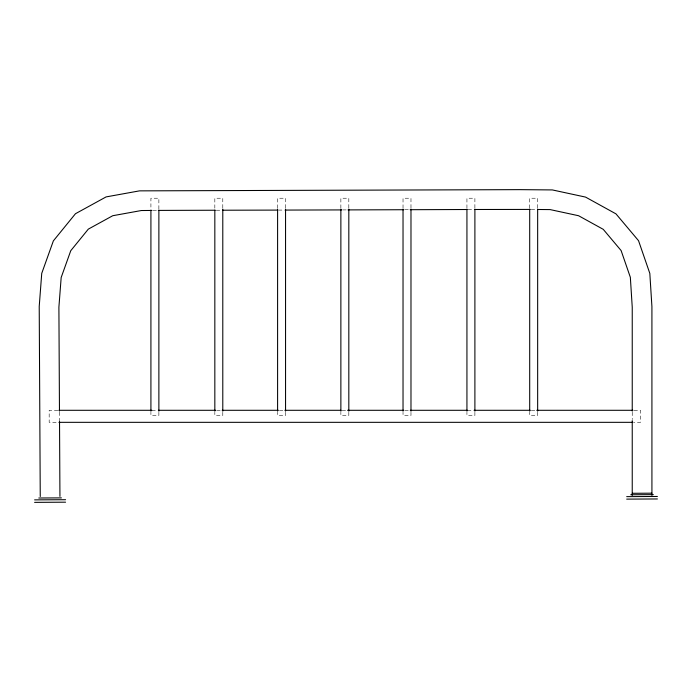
<?xml version="1.0" encoding="UTF-8"?>
<svg xmlns="http://www.w3.org/2000/svg" width="692" height="692" viewBox="0 0 692 692"><rect width="100%" height="100%" fill="white"/><g stroke="black" fill="none" stroke-linecap="round" stroke-linejoin="round"><path stroke-width="0.52" stroke-dasharray="3.46 2.59" d="M152.993 210.446L157.222 210.42M342.73 209.918L346.943 209.901M404.889 209.719L409.102 209.711M468.121 209.512L474.444 209.494M278.452 210.091L284.775 210.074M216.285 210.238L221.552 210.23M57.825 410.295L49.175 410.295L49.175 422.328L57.825 422.328M151.877 410.295L157.283 410.295M216.734 410.295L221.059 410.295M279.438 410.295L283.763 410.295M342.142 410.295L346.467 410.295M404.846 410.295L409.171 410.295M467.55 410.295L472.956 410.295M531.335 410.295L536.732 410.295M634.036 410.295L640.515 410.295L640.515 422.328L634.036 422.328M531.248 209.434L536.499 209.477M59.477 412.147L59.529 421.627M632.237 412.207L632.237 419.586M537.658 207.955L537.658 198.223L529.7 198.223L529.7 207.955M537.658 412.276L537.658 415.52L529.7 415.52L529.7 412.276M474.894 207.955L474.894 198.223L466.936 198.223L466.936 207.955M474.894 412.276L474.894 415.52L466.936 415.52L466.936 412.276M410.979 207.955L410.979 198.223L403.029 198.223L403.029 207.955M410.979 412.276L410.979 415.52L403.029 415.52L403.029 412.276M348.82 207.955L348.82 198.223L340.871 198.223L340.871 207.955M348.82 412.276L348.82 415.52L340.871 415.52L340.871 412.276M285.554 207.955L285.554 198.223L277.596 198.223L277.596 207.955M285.554 412.276L285.554 415.52L277.596 415.52L277.596 412.276M222.789 207.955L222.789 198.223L214.831 198.223L214.831 209.036M222.789 412.276L222.789 415.52L214.831 415.52L214.831 412.276M158.875 209.036L158.875 198.223L150.917 198.223L150.917 209.036M158.875 412.276L158.875 415.52L150.917 415.52L150.917 412.276"/><path stroke-width="1.04" d="M151.929 210.454L141.341 210.532L112.761 215.714L88.316 229.13L70.766 250.694L61.173 277.509L58.898 307.17L59.469 411.1M158.286 210.411L215.238 210.238M632.203 493.292L651.89 493.18M38.795 498.006L61.398 497.885M630.741 494.771L653.343 494.65M34.6 499.875L65.584 499.711M626.692 496.64L657.4 496.475M34.6 502.357L65.584 502.184M626.684 499.122L657.4 498.958M341.675 209.918L285.831 210.074M347.998 209.901L403.834 209.728M410.148 209.702L467.065 209.512M474.444 209.494L530.202 209.425M277.405 210.1L222.608 210.221M58.898 410.295L151.877 410.295M158.364 410.295L215.662 410.295M222.141 410.295L278.357 410.295M284.844 410.295L341.061 410.295M347.548 410.295L403.765 410.295M410.252 410.295L467.55 410.295M474.037 410.295L530.254 410.295M536.732 410.295L632.955 410.295M58.898 422.328L632.955 422.328M537.554 209.486L550.149 209.598L578.564 215.722L603.251 229.337L621.113 250.565L630.343 277.31L632.237 307.179L632.237 411.16M59.529 421.627L59.936 496.415M40.248 496.527L39.219 306.469L41.736 273.366L53.362 240.885L75.471 213.716L106.092 196.909L139.499 190.862L519.753 189.643L552.337 189.928L585.544 197.09L615.966 213.863L638.534 240.686L649.823 273.409L651.916 306.556L651.925 495.316M632.237 420.641L632.237 495.316M537.658 209.036L537.658 411.195M529.7 209.036L529.7 411.195M474.894 209.036L474.894 411.195M466.936 209.036L466.936 411.195M410.979 209.036L410.979 411.195M403.029 209.036L403.029 411.195M348.82 209.036L348.82 411.195M340.871 209.036L340.871 411.195M285.554 209.036L285.554 411.195M277.596 209.036L277.596 411.195M222.789 209.036L222.789 411.195M214.831 210.117L214.831 411.195M158.875 210.117L158.875 411.195M150.917 210.117L150.917 411.195"/></g></svg>
